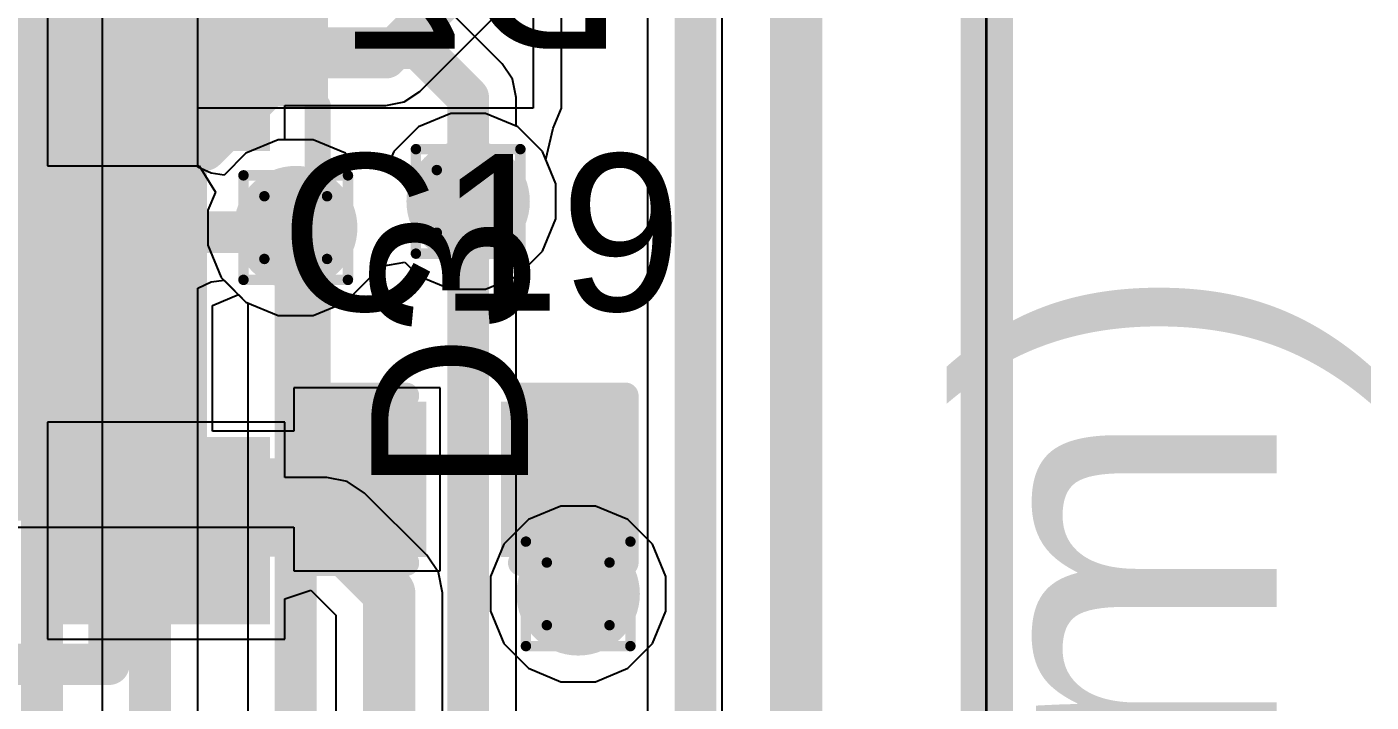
# Model space of a CAD drawing. Header units: inches. Extents: x -6 to 5433, y -4 to 5447.
# Drawn here: x 62.83 to 69.37, y 16.17 to 19.45 of the extents above; entities that cross this region are included whole.
import ezdxf

# ---------------------------------------------------------------- set-up
doc = ezdxf.new("R2010")
doc.units = ezdxf.units.IN
for name, color, linetype in [('Board_outline', 216, 'Continuous'), ('Bottom Layer', 5, 'Continuous'), ('Bottom Overlay', 54, 'Continuous'), ('Bottom Paste', 16, 'Continuous'), ('Bottom Solder', 6, 'Continuous'), ('Dimensions', 6, 'Continuous'), ('Drill Drawing', 1, 'Continuous'), ('Ground', 16, 'Continuous'), ('Mechanical 4', 56, 'Continuous'), ('Power', 76, 'Continuous'), ('Top Layer', 1, 'Continuous'), ('Top Overlay', 2, 'Continuous'), ('Top Paste', 8, 'Continuous'), ('Top Solder', 216, 'Continuous'), ('Via Holes', 16, 'Continuous')]:
    doc.layers.add(name, color=color, linetype=linetype)
doc.styles.add('Arial', font='', dxfattribs={"height": 0.2})
doc.styles.get('Arial').set_extended_font_data('Arial')

# ---------------------------------------------------------------- blocks, each defined once
blk = doc.blocks.new('QFN_56__7_7__47')
at = {"layer": 'Top Layer'}
for points in [[(-3.8755, 2.7), (-3.0005, 2.7), (-3.0005, 2.5), (-3.8755, 2.5)], [(-3.8755, 2.3), (-3.0005, 2.3), (-3.0005, 2.1), (-3.8755, 2.1)], [(-3.8755, 1.9), (-3.0005, 1.9), (-3.0005, 1.7), (-3.8755, 1.7)], [(-3.8755, 1.5), (-3.0005, 1.5), (-3.0005, 1.3), (-3.8755, 1.3)], [(-3.8755, 1.1), (-3.0005, 1.1), (-3.0005, 0.9), (-3.8755, 0.9)], [(-3.8755, 0.7), (-3.0005, 0.7), (-3.0005, 0.5), (-3.8755, 0.5)]]:
    blk.add_hatch(color=1, dxfattribs=at).paths.add_polyline_path(points)
at = {"layer": 'Top Paste'}
for points in [[(-3.8755, 2.7), (-3.0005, 2.7), (-3.0005, 2.5), (-3.8755, 2.5)], [(-3.8755, 2.3), (-3.0005, 2.3), (-3.0005, 2.1), (-3.8755, 2.1)], [(-3.8755, 1.9), (-3.0005, 1.9), (-3.0005, 1.7), (-3.8755, 1.7)], [(-3.8755, 1.5), (-3.0005, 1.5), (-3.0005, 1.3), (-3.8755, 1.3)], [(-3.8755, 1.1), (-3.0005, 1.1), (-3.0005, 0.9), (-3.8755, 0.9)], [(-3.8755, 0.7), (-3.0005, 0.7), (-3.0005, 0.5), (-3.8755, 0.5)]]:
    blk.add_hatch(color=8, dxfattribs=at).paths.add_polyline_path(points)
at = {"layer": 'Top Solder'}
for points in [[(-3.9771, 2.8016), (-2.8989, 2.8016), (-2.8989, 2.3984), (-3.9771, 2.3984)], [(-3.9771, 2.4016), (-2.8989, 2.4016), (-2.8989, 1.9984), (-3.9771, 1.9984)], [(-3.9771, 2.0016), (-2.8989, 2.0016), (-2.8989, 1.5984), (-3.9771, 1.5984)], [(-3.9771, 1.6016), (-2.8989, 1.6016), (-2.8989, 1.1984), (-3.9771, 1.1984)], [(-3.9771, 1.2016), (-2.8989, 1.2016), (-2.8989, 0.7984), (-3.9771, 0.7984)], [(-3.9771, 0.8016), (-2.8989, 0.8016), (-2.8989, 0.3984), (-3.9771, 0.3984)], [(-3.9771, 0.4016), (-2.8989, 0.4016), (-2.8989, -0.0016), (-3.9771, -0.0016)]]:
    blk.add_hatch(color=216, dxfattribs=at).paths.add_polyline_path(points)
at = {"layer": 'Top Overlay'}
for points in [[(-3.5, 3.5, 0.2, 0.2, 0), (-3.5, 3, 0.2, 0.2, 0)], [(-3, 3.5, 0.2, 0.2, 0), (-3.5, 3.5, 0.2, 0.2, 0)]]:
    blk.add_lwpolyline(points, format="xyseb", dxfattribs=at)
for points in [[(-3.55, 3.5, 0.1, 0.1, 1), (-3.45, 3.5, 0.1, 0.1, 1)], [(-3.55, 3.5, 0.1, 0.1, 1), (-3.45, 3.5, 0.1, 0.1, 1)], [(-3.55, 3, 0.1, 0.1, 1), (-3.45, 3, 0.1, 0.1, 1)], [(-4.1088, 2.6416, 0.254, 0.254, 1), (-4.2224, 2.6416, 0.254, 0.254, 1)], [(-4.2859, 2.6416, 0.127, 0.127, 1), (-4.1589, 2.6416, 0.127, 0.127, 1)], [(-4.1723, 2.6416, 0.127, 0.127, 1), (-4.0453, 2.6416, 0.127, 0.127, 1)]]:
    blk.add_lwpolyline(points, format="xyseb", close=True, dxfattribs=at)
blk = doc.blocks.new('SOD_323_B_166')
at = {"layer": 'Bottom Layer'}
for points in [[(-0.75, -0.45), (-1.55, -0.45), (-1.55, 0.45), (-0.75, 0.45)], [(1.55, -0.45), (0.75, -0.45), (0.75, 0.45), (1.55, 0.45)]]:
    blk.add_hatch(color=5, dxfattribs=at).paths.add_polyline_path(points)
at = {"layer": 'Bottom Overlay'}
for points in [[(-2.0055, 0.4819), (-0.9133, 0.4819), (-0.9133, 0.7867), (-2.0055, 0.7867)], [(-2.0055, -0.5087), (-1.5737, -0.5087), (-1.5737, 0.5073), (-2.0055, 0.5073)], [(-2.0055, -0.7881), (-0.9133, -0.7881), (-0.9133, -0.4833), (-2.0055, -0.4833)]]:
    blk.add_hatch(color=54, dxfattribs=at).paths.add_polyline_path(points)
at = {"layer": 'Bottom Paste'}
for points in [[(-0.75, -0.45), (-1.55, -0.45), (-1.55, 0.45), (-0.75, 0.45)], [(1.55, -0.45), (0.75, -0.45), (0.75, 0.45), (1.55, 0.45)]]:
    blk.add_hatch(color=16, dxfattribs=at).paths.add_polyline_path(points)
at = {"layer": 'Bottom Solder'}
for points in [[(-0.695, -0.505), (-1.605, -0.505), (-1.605, 0.505), (-0.695, 0.505)], [(1.605, -0.505), (0.695, -0.505), (0.695, 0.505), (1.605, 0.505)]]:
    blk.add_hatch(color=6, dxfattribs=at).paths.add_polyline_path(points)
at = {"layer": 'Bottom Overlay'}
for points in [[(0.9398, 0.7366, 0.127, 0.127, 0), (-0.9144, 0.7366, 0.127, 0.127, 0)], [(0.9398, 0.5588, 0.127, 0.127, 0), (0.9398, 0.7366, 0.127, 0.127, 0)], [(0.9398, -0.7366, 0.127, 0.127, 0), (0.9398, -0.5588, 0.127, 0.127, 0)], [(0.9398, -0.7366, 0.127, 0.127, 0), (-0.9144, -0.7366, 0.127, 0.127, 0)]]:
    blk.add_lwpolyline(points, format="xyseb", dxfattribs=at)
for points in [[(-0.9461, 0.7366, 0.0635, 0.0635, 1), (-0.8827, 0.7366, 0.0635, 0.0635, 1)], [(0.908, 0.7366, 0.0635, 0.0635, 1), (0.9715, 0.7366, 0.0635, 0.0635, 1)], [(0.908, 0.7366, 0.0635, 0.0635, 1), (0.9715, 0.7366, 0.0635, 0.0635, 1)], [(0.908, 0.5588, 0.0635, 0.0635, 1), (0.9715, 0.5588, 0.0635, 0.0635, 1)], [(0.908, -0.5588, 0.0635, 0.0635, 1), (0.9715, -0.5588, 0.0635, 0.0635, 1)], [(-0.9461, -0.7366, 0.0635, 0.0635, 1), (-0.8827, -0.7366, 0.0635, 0.0635, 1)], [(0.908, -0.7366, 0.0635, 0.0635, 1), (0.9715, -0.7366, 0.0635, 0.0635, 1)], [(0.908, -0.7366, 0.0635, 0.0635, 1), (0.9715, -0.7366, 0.0635, 0.0635, 1)]]:
    blk.add_lwpolyline(points, format="xyseb", close=True, dxfattribs=at)
blk = doc.blocks.new('____0402_212')
at = {"layer": 'Top Layer'}
for points in [[(-0.6985, -0.3175), (-0.6985, 0.3175), (-0.2413, 0.3175), (-0.2413, -0.3175)], [(0.2413, -0.3175), (0.2413, 0.3175), (0.6985, 0.3175), (0.6985, -0.3175)]]:
    blk.add_hatch(color=1, dxfattribs=at).paths.add_polyline_path(points)
at = {"layer": 'Top Paste'}
for points in [[(-0.6985, -0.3175), (-0.6985, 0.3175), (-0.2413, 0.3175), (-0.2413, -0.3175)], [(0.2413, -0.3175), (0.2413, 0.3175), (0.6985, 0.3175), (0.6985, -0.3175)]]:
    blk.add_hatch(color=8, dxfattribs=at).paths.add_polyline_path(points)
at = {"layer": 'Top Solder'}
for points in [[(-0.7585, -0.3775), (-0.7585, 0.3775), (-0.1813, 0.3775), (-0.1813, -0.3775)], [(0.1813, -0.3775), (0.1813, 0.3775), (0.7585, 0.3775), (0.7585, -0.3775)]]:
    blk.add_hatch(color=216, dxfattribs=at).paths.add_polyline_path(points)
at = {"layer": 'Top Overlay'}
for points in [[(-0.2794, 0.4064, 0.127, 0.127, 0), (-0.7874, 0.4064, 0.127, 0.127, 0)], [(-0.7874, 0.4064, 0.127, 0.127, 0), (-0.7874, -0.4064, 0.127, 0.127, 0)], [(0.7874, 0.4064, 0.127, 0.127, 0), (0.2794, 0.4064, 0.127, 0.127, 0)], [(0.7874, 0.4064, 0.127, 0.127, 0), (0.7874, -0.4064, 0.127, 0.127, 0)], [(-0.2794, -0.4064, 0.127, 0.127, 0), (-0.7874, -0.4064, 0.127, 0.127, 0)], [(0.7874, -0.4064, 0.127, 0.127, 0), (0.2794, -0.4064, 0.127, 0.127, 0)]]:
    blk.add_lwpolyline(points, format="xyseb", dxfattribs=at)
for points in [[(-0.8191, 0.4064, 0.0635, 0.0635, 1), (-0.7556, 0.4064, 0.0635, 0.0635, 1)], [(-0.8191, 0.4064, 0.0635, 0.0635, 1), (-0.7556, 0.4064, 0.0635, 0.0635, 1)], [(-0.3111, 0.4064, 0.0635, 0.0635, 1), (-0.2477, 0.4064, 0.0635, 0.0635, 1)], [(0.2477, 0.4064, 0.0635, 0.0635, 1), (0.3111, 0.4064, 0.0635, 0.0635, 1)], [(0.7556, 0.4064, 0.0635, 0.0635, 1), (0.8191, 0.4064, 0.0635, 0.0635, 1)], [(0.7556, 0.4064, 0.0635, 0.0635, 1), (0.8191, 0.4064, 0.0635, 0.0635, 1)], [(-0.8191, -0.4064, 0.0635, 0.0635, 1), (-0.7556, -0.4064, 0.0635, 0.0635, 1)], [(-0.8191, -0.4064, 0.0635, 0.0635, 1), (-0.7556, -0.4064, 0.0635, 0.0635, 1)], [(-0.3111, -0.4064, 0.0635, 0.0635, 1), (-0.2477, -0.4064, 0.0635, 0.0635, 1)], [(0.2477, -0.4064, 0.0635, 0.0635, 1), (0.3111, -0.4064, 0.0635, 0.0635, 1)], [(0.7556, -0.4064, 0.0635, 0.0635, 1), (0.8191, -0.4064, 0.0635, 0.0635, 1)], [(0.7556, -0.4064, 0.0635, 0.0635, 1), (0.8191, -0.4064, 0.0635, 0.0635, 1)]]:
    blk.add_lwpolyline(points, format="xyseb", close=True, dxfattribs=at)

msp = doc.modelspace()

# ---------------------------------------------------------------- hatches: boundary and pattern name
at = {"layer": 'Bottom Layer'}
h = msp.add_hatch(color=5, dxfattribs=at)
edge = h.paths.add_edge_path()
edge.add_arc((64.978, 18.6022), 0.3, 0, 360)
h = msp.add_hatch(color=5, dxfattribs=at)
edge = h.paths.add_edge_path()
edge.add_arc((64.1396, 18.4748), 0.3, 0, 360)
h = msp.add_hatch(color=5, dxfattribs=at)
edge = h.paths.add_edge_path()
edge.add_arc((65.513, 16.6943), 0.3, 0, 360)
at = {"layer": 'Ground'}
h = msp.add_hatch(color=16, dxfattribs=at)
edge = h.paths.add_edge_path()
edge.add_arc((64.978, 18.6022), 0.3, 0, 360)
h = msp.add_hatch(color=16, dxfattribs=at)
edge = h.paths.add_edge_path()
edge.add_arc((64.1396, 18.4748), 0.3, 0, 360)
h = msp.add_hatch(color=16, dxfattribs=at)
edge = h.paths.add_edge_path()
edge.add_arc((65.513, 16.6943), 0.3, 0, 360)
at = {"layer": 'Power'}
h = msp.add_hatch(color=76, dxfattribs=at)
edge = h.paths.add_edge_path()
edge.add_arc((64.978, 18.6022), 0.3, 0, 360)
h = msp.add_hatch(color=76, dxfattribs=at)
edge = h.paths.add_edge_path()
edge.add_arc((64.1396, 18.4748), 0.3, 0, 360)
h = msp.add_hatch(color=76, dxfattribs=at)
edge = h.paths.add_edge_path()
edge.add_arc((65.513, 16.6943), 0.3, 0, 360)
at = {"layer": 'Top Layer'}
h = msp.add_hatch(color=1, dxfattribs=at)
edge = h.paths.add_edge_path()
edge.add_arc((64.978, 18.6022), 0.3, 0, 360)
h = msp.add_hatch(color=1, dxfattribs=at)
edge = h.paths.add_edge_path()
edge.add_arc((64.1396, 18.4748), 0.3, 0, 360)
h = msp.add_hatch(color=1, dxfattribs=at)
edge = h.paths.add_edge_path()
edge.add_arc((65.513, 16.6943), 0.3, 0, 360)
at = {"layer": 'Via Holes'}
h = msp.add_hatch(color=7, dxfattribs=at)
edge = h.paths.add_edge_path()
edge.add_arc((64.978, 18.6022), 0.15, 0, 360)
h = msp.add_hatch(color=7, dxfattribs=at)
edge = h.paths.add_edge_path()
edge.add_arc((64.1396, 18.4748), 0.15, 0, 360)
h = msp.add_hatch(color=7, dxfattribs=at)
edge = h.paths.add_edge_path()
edge.add_arc((65.513, 16.6943), 0.15, 0, 360)

# ---------------------------------------------------------------- linework, layer by layer
at = {"layer": 'Board_outline'}
msp.add_lwpolyline([(66.5734, -3.005, 0.254, 0.254, 0), (66.5734, 33.995, 0.254, 0.254, 0)], format="xyseb", dxfattribs=at)
at = {"layer": 'Bottom Layer'}
for p, q in [((66.2108, 26.7587), (66.2108, 13.3675)), ((62.9329, 19.7053), (62.9329, 18.7744)), ((64.7428, 19.1366), (65.2814, 19.6752)), ((64.578, 19.0684), (64.6672, 19.0861)), ((64.6672, 19.0861), (64.7428, 19.1366)), ((64.0869, 18.9018), (64.0869, 19.0684)), ((64.0869, 19.0684), (64.578, 19.0684)), ((64.8931, 19.0292), (64.7361, 18.9642)), ((65.0629, 19.0292), (64.8931, 19.0292)), ((65.2199, 18.9642), (65.0629, 19.0292)), ((64.7361, 18.9642), (64.616, 18.8441)), ((65.34, 18.8441), (65.2199, 18.9642)), ((64.2246, 18.9018), (64.0869, 18.9018)), ((64.3815, 18.8367), (64.2246, 18.9018)), ((64.448, 18.7703), (64.3815, 18.8367)), ((64.616, 18.8441), (64.5959, 18.7956)), ((65.405, 18.6872), (65.34, 18.8441)), ((62.9329, 18.7744), (63.6695, 18.7744)), ((63.6695, 18.7744), (63.749, 18.6474)), ((64.5959, 18.7956), (64.448, 18.7703)), ((63.749, 18.6474), (63.7126, 18.5597)), ((65.405, 18.5173), (65.405, 18.6872)), ((63.7126, 18.5597), (63.7126, 18.3898)), ((65.34, 18.3604), (65.405, 18.5173)), ((63.7126, 18.3898), (63.7776, 18.2329)), ((64.5217, 18.2814), (64.6697, 18.3067)), ((64.6697, 18.3067), (64.7361, 18.2403)), ((65.2199, 18.2403), (65.34, 18.3604)), ((64.5016, 18.2329), (64.5217, 18.2814)), ((64.7361, 18.2403), (64.8931, 18.1752)), ((65.0629, 18.1752), (65.2199, 18.2403)), ((63.7776, 18.2329), (63.8977, 18.1128)), ((64.3815, 18.1128), (64.5016, 18.2329)), ((64.8931, 18.1752), (65.0629, 18.1752)), ((63.8977, 18.1128), (64.0547, 18.0478)), ((64.2246, 18.0478), (64.3815, 18.1128)), ((64.0547, 18.0478), (64.2246, 18.0478)), ((64.0869, 17.5284), (62.9329, 17.5284)), ((62.9329, 17.5284), (62.9329, 16.4744)), ((64.0869, 17.2604), (64.0869, 17.5284)), ((64.2914, 17.2604), (64.0869, 17.2604)), ((64.3905, 17.2407), (64.2914, 17.2604)), ((64.4746, 17.1846), (64.3905, 17.2407)), ((64.7775, 16.8817), (64.4746, 17.1846)), ((64.8336, 16.7976), (64.7775, 16.8817)), ((64.8533, 16.6985), (64.8336, 16.7976)), ((64.0869, 16.6706), (64.2139, 16.7127)), ((64.0869, 16.4744), (64.0869, 16.6706)), ((64.2139, 16.7127), (64.3354, 16.5913)), ((64.8533, 13.938), (64.8533, 16.6985)), ((64.3354, 16.5913), (64.3354, 13.938)), ((62.9329, 16.4744), (64.0869, 16.4744))]:
    msp.add_line(p, q, dxfattribs=at)
for points in [[(64.578, 19.3014, 0.2032, 0.2032, 0), (65.1166, 19.8401, 0.2032, 0.2032, 0)], [(63.5099, 19.3014, 0.2032, 0.2032, 0), (64.578, 19.3014, 0.2032, 0.2032, 0)], [(63.5099, 17.0014, 0.254, 0.254, 0), (64.2914, 17.0014, 0.254, 0.254, 0)], [(64.2914, 17.0014, 0.254, 0.254, 0), (64.5943, 16.6985, 0.254, 0.254, 0)], [(64.5943, 13.351, 0.254, 0.254, 0), (64.5943, 16.6985, 0.254, 0.254, 0)]]:
    msp.add_lwpolyline(points, format="xyseb", dxfattribs=at)
for points in [[(63.4591, 19.3014, 0.1016, 0.1016, 1), (63.5607, 19.3014, 0.1016, 0.1016, 1)], [(64.5272, 19.3014, 0.1016, 0.1016, 1), (64.6288, 19.3014, 0.1016, 0.1016, 1)], [(64.5272, 19.3014, 0.1016, 0.1016, 1), (64.6288, 19.3014, 0.1016, 0.1016, 1)], [(63.4464, 17.0014, 0.127, 0.127, 1), (63.5734, 17.0014, 0.127, 0.127, 1)], [(64.2279, 17.0014, 0.127, 0.127, 1), (64.3549, 17.0014, 0.127, 0.127, 1)], [(64.2279, 17.0014, 0.127, 0.127, 1), (64.3549, 17.0014, 0.127, 0.127, 1)], [(64.5308, 16.6985, 0.127, 0.127, 1), (64.6578, 16.6985, 0.127, 0.127, 1)], [(64.5308, 16.6985, 0.127, 0.127, 1), (64.6578, 16.6985, 0.127, 0.127, 1)]]:
    msp.add_lwpolyline(points, format="xyseb", close=True, dxfattribs=at)
at = {"layer": 'Drill Drawing'}
for points in [[(64.724, 18.8562, 0.0508, 0.0508, 0), (65.232, 18.8562, 0.0508, 0.0508, 0)], [(64.724, 18.3482, 0.0508, 0.0508, 0), (64.724, 18.8562, 0.0508, 0.0508, 0)], [(65.232, 18.3482, 0.0508, 0.0508, 0), (65.232, 18.8562, 0.0508, 0.0508, 0)], [(64.8256, 18.7546, 0.0508, 0.0508, 0), (65.1304, 18.7546, 0.0508, 0.0508, 0)], [(64.8256, 18.4498, 0.0508, 0.0508, 0), (64.8256, 18.7546, 0.0508, 0.0508, 0)], [(65.1304, 18.4498, 0.0508, 0.0508, 0), (65.1304, 18.7546, 0.0508, 0.0508, 0)], [(63.8856, 18.7288, 0.0508, 0.0508, 0), (64.3936, 18.7288, 0.0508, 0.0508, 0)], [(63.8856, 18.2208, 0.0508, 0.0508, 0), (63.8856, 18.7288, 0.0508, 0.0508, 0)], [(64.3936, 18.2208, 0.0508, 0.0508, 0), (64.3936, 18.7288, 0.0508, 0.0508, 0)], [(63.9872, 18.6272, 0.0508, 0.0508, 0), (64.292, 18.6272, 0.0508, 0.0508, 0)], [(63.9872, 18.3224, 0.0508, 0.0508, 0), (63.9872, 18.6272, 0.0508, 0.0508, 0)], [(64.292, 18.3224, 0.0508, 0.0508, 0), (64.292, 18.6272, 0.0508, 0.0508, 0)], [(64.8256, 18.4498, 0.0508, 0.0508, 0), (65.1304, 18.4498, 0.0508, 0.0508, 0)], [(64.724, 18.3482, 0.0508, 0.0508, 0), (65.232, 18.3482, 0.0508, 0.0508, 0)], [(63.9872, 18.3224, 0.0508, 0.0508, 0), (64.292, 18.3224, 0.0508, 0.0508, 0)], [(63.8856, 18.2208, 0.0508, 0.0508, 0), (64.3936, 18.2208, 0.0508, 0.0508, 0)], [(65.259, 16.9483, 0.0508, 0.0508, 0), (65.767, 16.9483, 0.0508, 0.0508, 0)], [(65.259, 16.4403, 0.0508, 0.0508, 0), (65.259, 16.9483, 0.0508, 0.0508, 0)], [(65.767, 16.4403, 0.0508, 0.0508, 0), (65.767, 16.9483, 0.0508, 0.0508, 0)], [(65.3606, 16.8467, 0.0508, 0.0508, 0), (65.6654, 16.8467, 0.0508, 0.0508, 0)], [(65.3606, 16.5419, 0.0508, 0.0508, 0), (65.3606, 16.8467, 0.0508, 0.0508, 0)], [(65.6654, 16.5419, 0.0508, 0.0508, 0), (65.6654, 16.8467, 0.0508, 0.0508, 0)], [(65.3606, 16.5419, 0.0508, 0.0508, 0), (65.6654, 16.5419, 0.0508, 0.0508, 0)], [(65.259, 16.4403, 0.0508, 0.0508, 0), (65.767, 16.4403, 0.0508, 0.0508, 0)]]:
    msp.add_lwpolyline(points, format="xyseb", dxfattribs=at)
for points in [[(64.7113, 18.8562, 0.0254, 0.0254, 1), (64.7367, 18.8562, 0.0254, 0.0254, 1)], [(64.7113, 18.8562, 0.0254, 0.0254, 1), (64.7367, 18.8562, 0.0254, 0.0254, 1)], [(65.2193, 18.8562, 0.0254, 0.0254, 1), (65.2447, 18.8562, 0.0254, 0.0254, 1)], [(65.2193, 18.8562, 0.0254, 0.0254, 1), (65.2447, 18.8562, 0.0254, 0.0254, 1)], [(64.8129, 18.7546, 0.0254, 0.0254, 1), (64.8383, 18.7546, 0.0254, 0.0254, 1)], [(64.8129, 18.7546, 0.0254, 0.0254, 1), (64.8383, 18.7546, 0.0254, 0.0254, 1)], [(65.1177, 18.7546, 0.0254, 0.0254, 1), (65.1431, 18.7546, 0.0254, 0.0254, 1)], [(65.1177, 18.7546, 0.0254, 0.0254, 1), (65.1431, 18.7546, 0.0254, 0.0254, 1)], [(63.8729, 18.7288, 0.0254, 0.0254, 1), (63.8983, 18.7288, 0.0254, 0.0254, 1)], [(63.8729, 18.7288, 0.0254, 0.0254, 1), (63.8983, 18.7288, 0.0254, 0.0254, 1)], [(64.3809, 18.7288, 0.0254, 0.0254, 1), (64.4063, 18.7288, 0.0254, 0.0254, 1)], [(64.3809, 18.7288, 0.0254, 0.0254, 1), (64.4063, 18.7288, 0.0254, 0.0254, 1)], [(63.9745, 18.6272, 0.0254, 0.0254, 1), (63.9999, 18.6272, 0.0254, 0.0254, 1)], [(63.9745, 18.6272, 0.0254, 0.0254, 1), (63.9999, 18.6272, 0.0254, 0.0254, 1)], [(64.2793, 18.6272, 0.0254, 0.0254, 1), (64.3047, 18.6272, 0.0254, 0.0254, 1)], [(64.2793, 18.6272, 0.0254, 0.0254, 1), (64.3047, 18.6272, 0.0254, 0.0254, 1)], [(64.8129, 18.4498, 0.0254, 0.0254, 1), (64.8383, 18.4498, 0.0254, 0.0254, 1)], [(64.8129, 18.4498, 0.0254, 0.0254, 1), (64.8383, 18.4498, 0.0254, 0.0254, 1)], [(65.1177, 18.4498, 0.0254, 0.0254, 1), (65.1431, 18.4498, 0.0254, 0.0254, 1)], [(65.1177, 18.4498, 0.0254, 0.0254, 1), (65.1431, 18.4498, 0.0254, 0.0254, 1)], [(64.7113, 18.3482, 0.0254, 0.0254, 1), (64.7367, 18.3482, 0.0254, 0.0254, 1)], [(64.7113, 18.3482, 0.0254, 0.0254, 1), (64.7367, 18.3482, 0.0254, 0.0254, 1)], [(65.2193, 18.3482, 0.0254, 0.0254, 1), (65.2447, 18.3482, 0.0254, 0.0254, 1)], [(65.2193, 18.3482, 0.0254, 0.0254, 1), (65.2447, 18.3482, 0.0254, 0.0254, 1)], [(63.9745, 18.3224, 0.0254, 0.0254, 1), (63.9999, 18.3224, 0.0254, 0.0254, 1)], [(63.9745, 18.3224, 0.0254, 0.0254, 1), (63.9999, 18.3224, 0.0254, 0.0254, 1)], [(64.2793, 18.3224, 0.0254, 0.0254, 1), (64.3047, 18.3224, 0.0254, 0.0254, 1)], [(64.2793, 18.3224, 0.0254, 0.0254, 1), (64.3047, 18.3224, 0.0254, 0.0254, 1)], [(63.8729, 18.2208, 0.0254, 0.0254, 1), (63.8983, 18.2208, 0.0254, 0.0254, 1)], [(63.8729, 18.2208, 0.0254, 0.0254, 1), (63.8983, 18.2208, 0.0254, 0.0254, 1)], [(64.3809, 18.2208, 0.0254, 0.0254, 1), (64.4063, 18.2208, 0.0254, 0.0254, 1)], [(64.3809, 18.2208, 0.0254, 0.0254, 1), (64.4063, 18.2208, 0.0254, 0.0254, 1)], [(65.2463, 16.9483, 0.0254, 0.0254, 1), (65.2717, 16.9483, 0.0254, 0.0254, 1)], [(65.2463, 16.9483, 0.0254, 0.0254, 1), (65.2717, 16.9483, 0.0254, 0.0254, 1)], [(65.7543, 16.9483, 0.0254, 0.0254, 1), (65.7797, 16.9483, 0.0254, 0.0254, 1)], [(65.7543, 16.9483, 0.0254, 0.0254, 1), (65.7797, 16.9483, 0.0254, 0.0254, 1)], [(65.3479, 16.8467, 0.0254, 0.0254, 1), (65.3733, 16.8467, 0.0254, 0.0254, 1)], [(65.3479, 16.8467, 0.0254, 0.0254, 1), (65.3733, 16.8467, 0.0254, 0.0254, 1)], [(65.6527, 16.8467, 0.0254, 0.0254, 1), (65.6781, 16.8467, 0.0254, 0.0254, 1)], [(65.6527, 16.8467, 0.0254, 0.0254, 1), (65.6781, 16.8467, 0.0254, 0.0254, 1)], [(65.3479, 16.5419, 0.0254, 0.0254, 1), (65.3733, 16.5419, 0.0254, 0.0254, 1)], [(65.3479, 16.5419, 0.0254, 0.0254, 1), (65.3733, 16.5419, 0.0254, 0.0254, 1)], [(65.6527, 16.5419, 0.0254, 0.0254, 1), (65.6781, 16.5419, 0.0254, 0.0254, 1)], [(65.6527, 16.5419, 0.0254, 0.0254, 1), (65.6781, 16.5419, 0.0254, 0.0254, 1)], [(65.2463, 16.4403, 0.0254, 0.0254, 1), (65.2717, 16.4403, 0.0254, 0.0254, 1)], [(65.2463, 16.4403, 0.0254, 0.0254, 1), (65.2717, 16.4403, 0.0254, 0.0254, 1)], [(65.7543, 16.4403, 0.0254, 0.0254, 1), (65.7797, 16.4403, 0.0254, 0.0254, 1)], [(65.7543, 16.4403, 0.0254, 0.0254, 1), (65.7797, 16.4403, 0.0254, 0.0254, 1)]]:
    msp.add_lwpolyline(points, format="xyseb", close=True, dxfattribs=at)
at = {"layer": 'Ground'}
for p, q in [((65.8508, 25.6642), (65.8508, 13.5842)), ((65.2944, 24.9174), (65.2944, 19.0556)), ((65.4319, 19.0556), (65.4319, 24.9174)), ((63.6639, 19.0556), (63.6639, 22.4931)), ((65.2944, 19.0556), (63.6639, 19.0556)), ((65.3916, 18.9584), (65.4319, 19.0556)), ((65.3557, 18.8061), (65.3916, 18.9584)), ((65.405, 18.6872), (65.3557, 18.8061)), ((65.405, 18.5173), (65.405, 18.6872)), ((65.34, 18.3604), (65.405, 18.5173)), ((65.2199, 18.2403), (65.34, 18.3604)), ((65.2111, 18.2366), (65.2199, 18.2403)), ((65.2111, 13.3579), (65.2111, 18.2366)), ((63.6639, 18.1807), (63.7288, 18.2105)), ((63.6639, 11.6825), (63.6639, 18.1807)), ((63.7288, 18.2105), (63.7909, 18.2196)), ((63.7909, 18.2196), (63.8977, 18.1128)), ((63.8977, 18.1128), (63.9065, 18.1091)), ((63.9065, 18.1091), (63.9065, 11.6414))]:
    msp.add_line(p, q, dxfattribs=at)
for points in [[(66.0838, 13.2896, 0.2032, 0.2032, 0), (66.0838, 25.7607, 0.2032, 0.2032, 0)], [(63.4308, 11.6825, 0.2032, 0.2032, 0), (63.4308, 23.3415, 0.2032, 0.2032, 0)], [(62.9062, 12.0541, 0.2032, 0.2032, 0), (62.9062, 21.2534, 0.2032, 0.2032, 0)], [(64.978, 11.8797, 0.2032, 0.2032, 0), (64.978, 18.6022, 0.2032, 0.2032, 0)], [(64.1396, 11.5448, 0.2032, 0.2032, 0), (64.1396, 18.4748, 0.2032, 0.2032, 0)]]:
    msp.add_lwpolyline(points, format="xyseb", dxfattribs=at)
for points in [[(64.9272, 18.6022, 0.1016, 0.1016, 1), (65.0288, 18.6022, 0.1016, 0.1016, 1)], [(64.0888, 18.4748, 0.1016, 0.1016, 1), (64.1904, 18.4748, 0.1016, 0.1016, 1)]]:
    msp.add_lwpolyline(points, format="xyseb", close=True, dxfattribs=at)
at = {"layer": 'Mechanical 4'}
for points in [[(67.5, -2.5, 0.254, 0.254, 0), (67.5, 33.5, 0.254, 0.254, 0)], [(67.4972, -2.505, 0.0127, 0.0127, 0), (67.4972, 33.495, 0.0127, 0.0127, 0)]]:
    msp.add_lwpolyline(points, format="xyseb", dxfattribs=at)
at = {"layer": 'Power'}
for p, q in [((66.2108, 33.995), (66.2108, 13.3675)), ((63.1977, 22.1942), (63.1977, 11.2666)), ((63.6639, 18.7688), (63.6639, 22.0977)), ((64.8931, 19.0292), (64.7361, 18.9642)), ((65.0629, 19.0292), (64.8931, 19.0292)), ((65.2199, 18.9642), (65.0629, 19.0292)), ((64.7361, 18.9642), (64.616, 18.8441)), ((65.34, 18.8441), (65.2199, 18.9642)), ((64.0547, 18.9018), (63.8977, 18.8367)), ((64.2246, 18.9018), (64.0547, 18.9018)), ((64.3815, 18.8367), (64.2246, 18.9018)), ((63.8977, 18.8367), (63.7909, 18.7299)), ((64.448, 18.7703), (64.3815, 18.8367)), ((64.616, 18.8441), (64.5959, 18.7956)), ((65.405, 18.6872), (65.34, 18.8441)), ((63.7288, 18.739), (63.6639, 18.7688)), ((64.5959, 18.7956), (64.448, 18.7703)), ((63.7909, 18.7299), (63.7288, 18.739)), ((65.405, 18.5173), (65.405, 18.6872)), ((65.34, 18.3604), (65.405, 18.5173)), ((64.5217, 18.2814), (64.6697, 18.3067)), ((64.6697, 18.3067), (64.7361, 18.2403)), ((65.2199, 18.2403), (65.34, 18.3604)), ((64.5016, 18.2329), (64.5217, 18.2814)), ((64.7361, 18.2403), (64.8931, 18.1752)), ((65.0629, 18.1752), (65.2199, 18.2403)), ((63.6639, 18.1807), (63.7288, 18.2105)), ((63.6639, 11.1701), (63.6639, 18.1807)), ((63.7288, 18.2105), (63.7909, 18.2196)), ((63.7909, 18.2196), (63.8977, 18.1128)), ((64.3815, 18.1128), (64.5016, 18.2329)), ((64.8931, 18.1752), (65.0629, 18.1752)), ((63.8977, 18.1128), (64.0547, 18.0478)), ((64.2246, 18.0478), (64.3815, 18.1128)), ((64.0547, 18.0478), (64.2246, 18.0478)), ((65.4281, 17.1213), (65.2712, 17.0563)), ((65.598, 17.1213), (65.4281, 17.1213)), ((65.7549, 17.0563), (65.598, 17.1213)), ((65.2712, 17.0563), (65.151, 16.9362)), ((65.875, 16.9362), (65.7549, 17.0563)), ((65.151, 16.9362), (65.086, 16.7793)), ((65.94, 16.7793), (65.875, 16.9362)), ((65.086, 16.7793), (65.086, 16.6094)), ((65.94, 16.6094), (65.94, 16.7793)), ((65.086, 16.6094), (65.151, 16.4525)), ((65.875, 16.4525), (65.94, 16.6094)), ((65.151, 16.4525), (65.2712, 16.3324)), ((65.7549, 16.3324), (65.875, 16.4525)), ((65.2712, 16.3324), (65.4281, 16.2673)), ((65.598, 16.2673), (65.7549, 16.3324)), ((65.4281, 16.2673), (65.598, 16.2673))]:
    msp.add_line(p, q, dxfattribs=at)
msp.add_lwpolyline([(63.4308, 11.1701, 0.2032, 0.2032, 0), (63.4308, 22.1942, 0.2032, 0.2032, 0)], format="xyseb", dxfattribs=at)
at = {"layer": 'Top Layer'}
for p, q in [((66.2108, 26.7587), (66.2108, 15.6162)), ((65.1428, 19.2714), (64.9021, 19.5121)), ((65.1933, 19.1958), (65.1428, 19.2714)), ((65.2111, 19.1066), (65.1933, 19.1958)), ((65.2111, 18.9679), (65.2111, 19.1066)), ((65.2199, 18.9642), (65.2111, 18.9679)), ((65.34, 18.8441), (65.2199, 18.9642)), ((65.405, 18.6872), (65.34, 18.8441)), ((65.405, 18.5173), (65.405, 18.6872)), ((65.34, 18.3604), (65.405, 18.5173)), ((64.5217, 18.2814), (64.6697, 18.3067)), ((64.6697, 18.3067), (64.7361, 18.2403)), ((65.2199, 18.2403), (65.34, 18.3604)), ((64.5016, 18.2329), (64.5217, 18.2814)), ((64.7361, 18.2403), (64.8931, 18.1752)), ((65.0629, 18.1752), (65.2199, 18.2403)), ((64.3815, 18.1128), (64.5016, 18.2329)), ((64.8931, 18.1752), (65.0629, 18.1752)), ((63.7344, 18.0965), (63.8614, 18.1491)), ((63.8614, 18.1491), (63.8977, 18.1128)), ((63.8977, 18.1128), (64.0547, 18.0478)), ((64.2246, 18.0478), (64.3815, 18.1128)), ((63.7344, 17.4845), (63.7344, 18.0965)), ((64.0547, 18.0478), (64.2246, 18.0478)), ((64.8415, 17.6959), (64.1303, 17.6959)), ((64.1303, 17.6959), (64.1303, 17.4845)), ((64.8415, 16.8069), (64.8415, 17.6959)), ((64.1303, 17.4845), (63.7344, 17.4845)), ((62.6691, 17.0184), (64.1303, 17.0184)), ((64.1303, 17.0184), (64.1303, 16.8069)), ((64.1303, 16.8069), (64.8415, 16.8069))]:
    msp.add_line(p, q, dxfattribs=at)
for points in [[(63.6986, 18.853, 0.2032, 0.2032, 0), (64.1929, 19.3473, 0.2032, 0.2032, 0)], [(64.1929, 19.3473, 0.2032, 0.2032, 0), (64.7373, 19.3473, 0.2032, 0.2032, 0)], [(64.7373, 19.3473, 0.2032, 0.2032, 0), (64.978, 19.1066, 0.2032, 0.2032, 0)], [(64.978, 18.6022, 0.2032, 0.2032, 0), (64.978, 19.1066, 0.2032, 0.2032, 0)], [(63.1699, 18.8514, 0.2032, 0.2032, 0), (63.1715, 18.853, 0.2032, 0.2032, 0)], [(63.1715, 18.853, 0.2032, 0.2032, 0), (63.6986, 18.853, 0.2032, 0.2032, 0)], [(64.1179, 18.453, 0.2032, 0.2032, 0), (64.1396, 18.4748, 0.2032, 0.2032, 0)], [(63.1699, 18.4514, 0.2032, 0.2032, 0), (63.1715, 18.453, 0.2032, 0.2032, 0)], [(63.1715, 18.453, 0.2032, 0.2032, 0), (64.1179, 18.453, 0.2032, 0.2032, 0)], [(62.7075, 18.053, 0.2032, 0.2032, 0), (63.1683, 18.053, 0.2032, 0.2032, 0)], [(63.1683, 18.053, 0.2032, 0.2032, 0), (63.1699, 18.0514, 0.2032, 0.2032, 0)], [(62.4592, 17.6514, 0.2032, 0.2032, 0), (63.1699, 17.6514, 0.2032, 0.2032, 0)], [(59.3227, 17.2514, 0.2032, 0.2032, 0), (63.1699, 17.2514, 0.2032, 0.2032, 0)], [(63.1699, 17.2514, 0.2032, 0.2032, 0), (64.2827, 17.2514, 0.2032, 0.2032, 0)]]:
    msp.add_lwpolyline(points, format="xyseb", dxfattribs=at)
for points in [[(64.1421, 19.3473, 0.1016, 0.1016, 1), (64.2437, 19.3473, 0.1016, 0.1016, 1)], [(64.1421, 19.3473, 0.1016, 0.1016, 1), (64.2437, 19.3473, 0.1016, 0.1016, 1)], [(64.6865, 19.3473, 0.1016, 0.1016, 1), (64.7881, 19.3473, 0.1016, 0.1016, 1)], [(64.6865, 19.3473, 0.1016, 0.1016, 1), (64.7881, 19.3473, 0.1016, 0.1016, 1)], [(64.9272, 19.1066, 0.1016, 0.1016, 1), (65.0288, 19.1066, 0.1016, 0.1016, 1)], [(64.9272, 19.1066, 0.1016, 0.1016, 1), (65.0288, 19.1066, 0.1016, 0.1016, 1)], [(63.1191, 18.8514, 0.1016, 0.1016, 1), (63.2207, 18.8514, 0.1016, 0.1016, 1)], [(63.1207, 18.853, 0.1016, 0.1016, 1), (63.2223, 18.853, 0.1016, 0.1016, 1)], [(63.1207, 18.853, 0.1016, 0.1016, 1), (63.2223, 18.853, 0.1016, 0.1016, 1)], [(63.6478, 18.853, 0.1016, 0.1016, 1), (63.7494, 18.853, 0.1016, 0.1016, 1)], [(63.6478, 18.853, 0.1016, 0.1016, 1), (63.7494, 18.853, 0.1016, 0.1016, 1)], [(64.9272, 18.6022, 0.1016, 0.1016, 1), (65.0288, 18.6022, 0.1016, 0.1016, 1)], [(64.0888, 18.4748, 0.1016, 0.1016, 1), (64.1904, 18.4748, 0.1016, 0.1016, 1)], [(63.1191, 18.4514, 0.1016, 0.1016, 1), (63.2207, 18.4514, 0.1016, 0.1016, 1)], [(63.1207, 18.453, 0.1016, 0.1016, 1), (63.2223, 18.453, 0.1016, 0.1016, 1)], [(63.1207, 18.453, 0.1016, 0.1016, 1), (63.2223, 18.453, 0.1016, 0.1016, 1)], [(64.0671, 18.453, 0.1016, 0.1016, 1), (64.1687, 18.453, 0.1016, 0.1016, 1)], [(64.0671, 18.453, 0.1016, 0.1016, 1), (64.1687, 18.453, 0.1016, 0.1016, 1)], [(63.1175, 18.053, 0.1016, 0.1016, 1), (63.2191, 18.053, 0.1016, 0.1016, 1)], [(63.1175, 18.053, 0.1016, 0.1016, 1), (63.2191, 18.053, 0.1016, 0.1016, 1)], [(63.1191, 18.0514, 0.1016, 0.1016, 1), (63.2207, 18.0514, 0.1016, 0.1016, 1)], [(63.1191, 17.6514, 0.1016, 0.1016, 1), (63.2207, 17.6514, 0.1016, 0.1016, 1)], [(63.1191, 17.2514, 0.1016, 0.1016, 1), (63.2207, 17.2514, 0.1016, 0.1016, 1)], [(63.1191, 17.2514, 0.1016, 0.1016, 1), (63.2207, 17.2514, 0.1016, 0.1016, 1)], [(64.2319, 17.2514, 0.1016, 0.1016, 1), (64.3335, 17.2514, 0.1016, 0.1016, 1)]]:
    msp.add_lwpolyline(points, format="xyseb", close=True, dxfattribs=at)

# ---------------------------------------------------------------- block references
for name, p, rotation in [('QFN_56__7_7__47', (59.7319, 19.8514), 180), ('SOD_323_B_166', (63.5099, 18.1514), 270), ('____0402_212', (64.9558, 17.2514), 180)]:
    msp.add_blockref(name, p, dxfattribs=dict(rotation=rotation))

# ---------------------------------------------------------------- texts
at = {"layer": 'Bottom Overlay', "style": 'Arial', "text_generation_flag": 2}
msp.add_text('D2', height=0.762, dxfattribs=at).set_placement((65.735, 19.3443))
msp.add_text('D3', height=0.762, rotation=270, dxfattribs=at).set_placement((64.5071, 17.1848))
at = {"layer": 'Dimensions', "style": 'Arial'}
msp.add_text('38 (mm)', height=1.524, rotation=90, dxfattribs=at).set_placement((68.91, 10.3911))
at = {"layer": 'Top Overlay', "style": 'Arial'}
msp.add_text('C19', height=0.762, dxfattribs=at).set_placement((64.0653, 18.0706))

doc.saveas('drawing.dxf')
